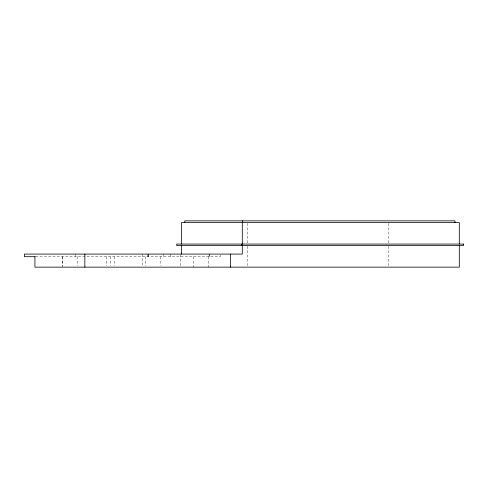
<?xml version="1.0" encoding="UTF-8"?>
<svg xmlns="http://www.w3.org/2000/svg" width="488" height="488" viewBox="0 0 488 488"><rect width="100%" height="100%" fill="white"/><g stroke="black" fill="none" stroke-linecap="round" stroke-linejoin="round"><path stroke-width="0.37" stroke-dasharray="2.44 1.83" d="M35.679 256.694L220.338 256.694L220.332 254.083M388.838 223.339L388.838 243.329M388.838 246.239L388.838 265.649M247.453 223.339L247.453 243.329M247.453 246.239L247.453 265.649M209.456 254.083L209.456 256.694M209.096 254.083L209.096 256.694M208.589 256.694L208.589 267.143M193.596 256.694L193.596 267.143M180.517 254.736L180.517 265.649M170.446 254.083L170.446 256.694M163.224 254.083L163.224 256.694M160.845 256.694L160.845 265.649M148.718 254.083L148.718 256.694M148.614 254.083L148.614 256.694M147.376 254.083L147.376 256.694M145.412 256.694L145.412 265.649M142.77 254.083L142.746 265.649M114.564 256.694L114.564 265.649M110.379 256.694L110.379 265.649M106.689 256.694L106.689 265.649M77.336 256.694L77.336 265.649M75.292 254.083L75.292 256.694M62.44 256.694L62.44 265.649M62.348 256.694L62.348 267.143"/><path stroke-width="0.73" d="M35.215 256.694L24.4 256.694L24.4 254.083L242.292 254.083L242.292 245.525M459.306 244.073L459.306 222.595L181.518 222.595L181.518 244.073M459.306 245.525L459.306 267.143L34.935 267.143L34.935 256.694M455.017 222.595L455.017 220.857L184.775 220.857L184.775 222.595M242.701 220.857L242.701 222.595M242.292 222.595L242.292 244.073M241.883 244.073L241.883 245.525M230.458 254.083L230.458 267.143M181.518 245.525L181.518 254.083M84.857 254.083L84.857 267.143M463.6 244.073L176.705 244.073L176.705 245.525L463.6 245.525L463.6 244.073"/></g></svg>
